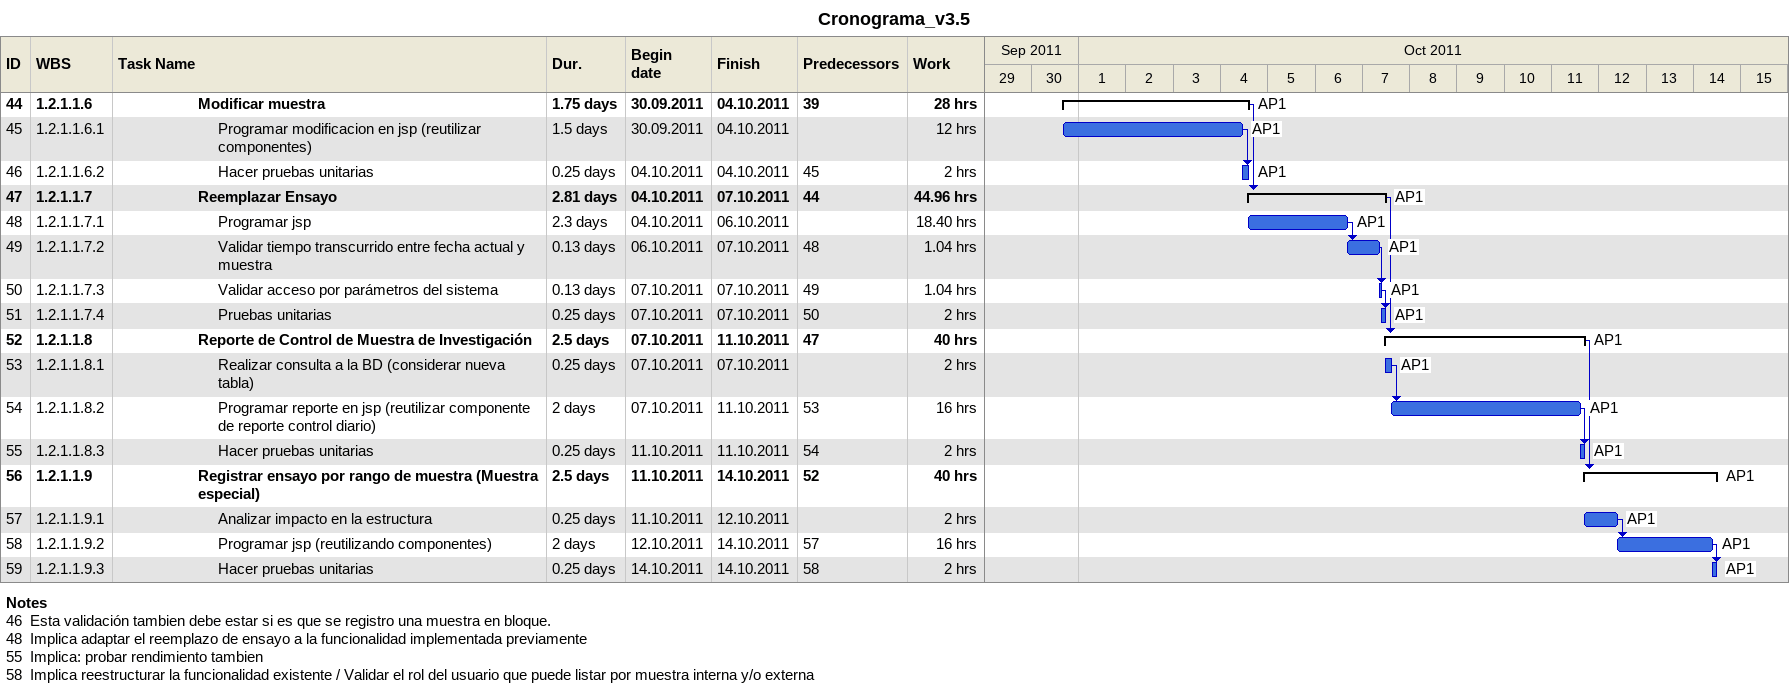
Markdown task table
Cronograma_v3.5

| ID | WBS | Task | Duration | Start | Finish | Predecessors | Resources | Work (h) |
|---|---|---|---|---|---|---|---|---|
| 44 | 1.2.1.1.6 | **Modificar muestra** | 1.75d | 2011-09-30 | 2011-10-04 | 39 | AP1 | 28 |
| 45 | 1.2.1.1.6.1 | Programar modificacion en jsp (reutilizar componentes) | 1.5d | 2011-09-30 | 2011-10-04 |  | AP1 | 12 |
| 46 | 1.2.1.1.6.2 | Hacer pruebas unitarias | 0.25d | 2011-10-04 | 2011-10-04 | 45 | AP1 | 2 |
| 47 | 1.2.1.1.7 | **Reemplazar Ensayo** | 2.81d | 2011-10-04 | 2011-10-07 | 44 | AP1 | 44.96 |
| 48 | 1.2.1.1.7.1 | Programar jsp | 2.3d | 2011-10-04 | 2011-10-06 |  | AP1 | 18.40 |
| 49 | 1.2.1.1.7.2 | Validar tiempo transcurrido entre fecha actual y muestra | 0.13d | 2011-10-06 | 2011-10-07 | 48 | AP1 | 1.04 |
| 50 | 1.2.1.1.7.3 | Validar acceso por parámetros del sistema | 0.13d | 2011-10-07 | 2011-10-07 | 49 | AP1 | 1.04 |
| 51 | 1.2.1.1.7.4 | Pruebas unitarias | 0.25d | 2011-10-07 | 2011-10-07 | 50 | AP1 | 2 |
| 52 | 1.2.1.1.8 | **Reporte de Control de Muestra de Investigación** | 2.5d | 2011-10-07 | 2011-10-11 | 47 | AP1 | 40 |
| 53 | 1.2.1.1.8.1 | Realizar consulta a la BD (considerar nueva tabla) | 0.25d | 2011-10-07 | 2011-10-07 |  | AP1 | 2 |
| 54 | 1.2.1.1.8.2 | Programar reporte en jsp (reutilizar componente de reporte control diario) | 2d | 2011-10-07 | 2011-10-11 | 53 | AP1 | 16 |
| 55 | 1.2.1.1.8.3 | Hacer pruebas unitarias | 0.25d | 2011-10-11 | 2011-10-11 | 54 | AP1 | 2 |
| 56 | 1.2.1.1.9 | **Registrar ensayo por rango de muestra (Muestra especial)** | 2.5d | 2011-10-11 | 2011-10-14 | 52 | AP1 | 40 |
| 57 | 1.2.1.1.9.1 | Analizar impacto en la estructura | 0.25d | 2011-10-11 | 2011-10-12 |  | AP1 | 2 |
| 58 | 1.2.1.1.9.2 | Programar jsp (reutilizando componentes) | 2d | 2011-10-12 | 2011-10-14 | 57 | AP1 | 16 |
| 59 | 1.2.1.1.9.3 | Hacer pruebas unitarias | 0.25d | 2011-10-14 | 2011-10-14 | 58 | AP1 | 2 |

Notes
- 46: Esta validación tambien debe estar si es que se registro una muestra en bloque.
- 48: Implica adaptar el reemplazo de ensayo a la funcionalidad implementada previamente
- 55: Implica: probar rendimiento tambien
- 58: Implica reestructurar la funcionalidad existente / Validar el rol del usuario que puede listar por muestra interna y/o externa
